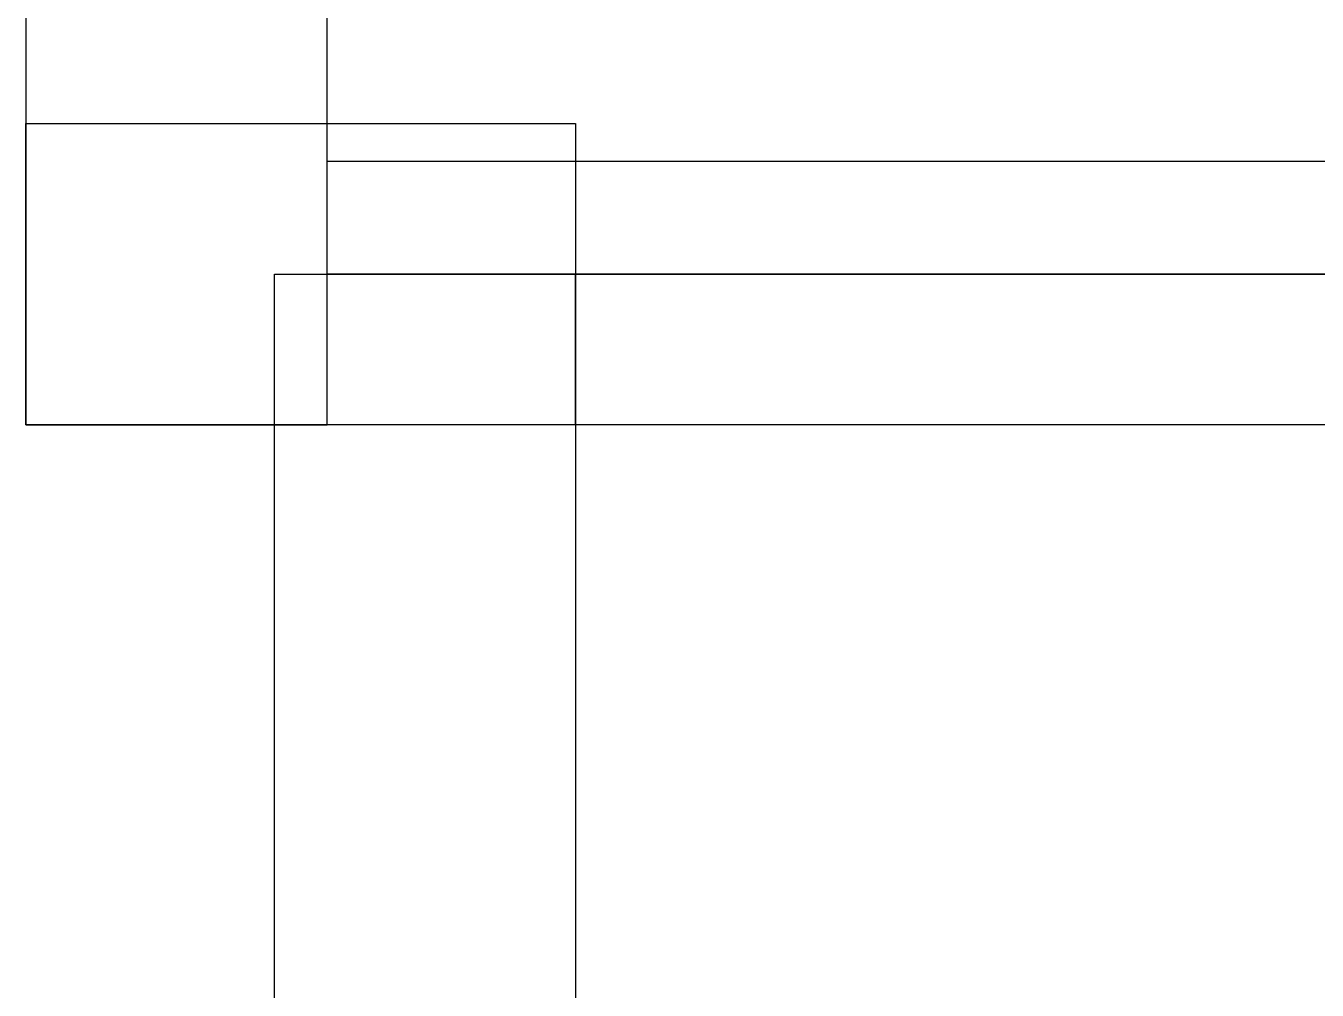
# Model space of a CAD drawing. Header units: millimetres. Extents: x 0 to 145404, y 0 to 194550.
# Drawn here: x 75545 to 77260, y 74496 to 75776 of the extents above; entities that cross this region are included whole.
import ezdxf

# ---------------------------------------------------------------- set-up
doc = ezdxf.new("R2010")
doc.units = ezdxf.units.MM
for name, color, linetype, lineweight in [('АР - Монолит', 56, 'Continuous', 30), ('АР - Наружная стена', 144, 'Continuous', 30), ('АР - утеплитель', 40, 'Continuous', 30)]:
    doc.layers.add(name, color=color, linetype=linetype, lineweight=lineweight)

# ---------------------------------------------------------------- blocks, each defined once
blk = doc.blocks.new('Лестничная клетка Н1 9000 тип 12')
at = {"layer": 'АР - Монолит'}
blk.add_lwpolyline([(0, -200), (0, 0), (5980, 0), (5980, -200)], close=True, dxfattribs=at)
at = {"layer": 'АР - Наружная стена'}
blk.add_lwpolyline([(5980, 0), (5980, -1860), (6380, -1860), (6380, 0)], close=True, dxfattribs=at)
at = {"layer": 'АР - утеплитель'}
blk.add_lwpolyline([(4200, -350), (4200, -200), (5980, -200), (5980, -350)], close=True, dxfattribs=at)
blk = doc.blocks.new('Квартира 1К 6550 тип 4')
at = {"layer": 'АР - Монолит'}
blk.add_lwpolyline([(0, 6750), (0, 6550), (5650, 6550), (5650, 6750)], close=True, dxfattribs=at)
at = {"layer": 'АР - Наружная стена'}
for points in [[(5650, 6550), (6380, 6550), (6380, 6950), (5650, 6950)], [(6050, 3210), (6050, 6750), (5650, 6750), (5650, 3210)]]:
    blk.add_lwpolyline(points, close=True, dxfattribs=at)
blk = doc.blocks.new('V_Section_3')
at = {"xscale": -1, "rotation": 180}
blk.add_blockref('Лестничная клетка Н1 9000 тип 12', (8950, -28100), dxfattribs=at)
blk.add_blockref('Квартира 1К 6550 тип 4', (8950, -34650))

msp = doc.modelspace()

# ---------------------------------------------------------------- block references
at = {"xscale": -1}
msp.add_blockref('V_Section_3', (90875.5, 103346.1, 0), dxfattribs=at)

doc.saveas('drawing.dxf')
